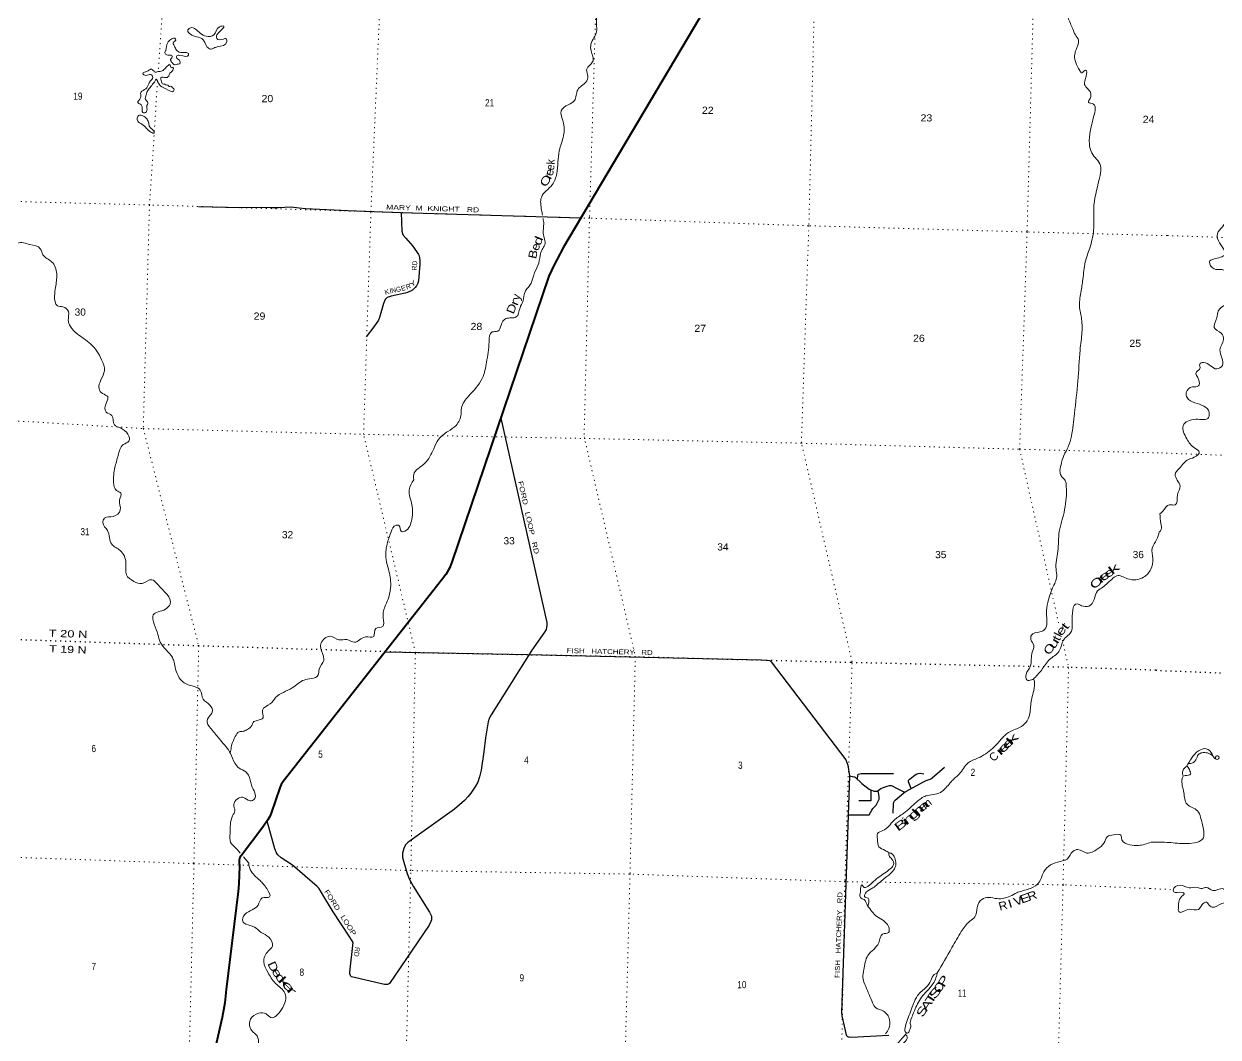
# Model space of a CAD drawing. Header units: feet. Extents: x -751810 to -497223, y -177792 to 12311.
# Drawn here: x -621218 to -592076, y -122322 to -97603 of the extents above; entities that cross this region are included whole.
import ezdxf
from ezdxf.enums import TextEntityAlignment as Align

# ---------------------------------------------------------------- set-up
doc = ezdxf.new("R2010")
doc.units = ezdxf.units.FT
doc.header["$LTSCALE"] = 80
doc.linetypes.add('DOTTED', pattern=[1.5, 0.3, -1.2])
for name, color, linetype, lineweight in [('26', 7, 'Continuous', 40), ('29', 7, 'Continuous', 25), ('39', 7, 'Continuous', 13), ('6', 7, 'DOTTED', 25), ('7', 7, 'DOTTED', 13)]:
    doc.layers.add(name, color=color, linetype=linetype, lineweight=lineweight)
doc.layers.add('30', color=7, linetype='Continuous')
doc.layers.add('41', color=7, linetype='Continuous')

msp = doc.modelspace()

# ---------------------------------------------------------------- linework, layer by layer
at = {"layer": '26'}
msp.add_lwpolyline([(-600800.16, -90838.31), (-608046.41, -103047.24), (-608209.35, -103362.83), (-608275.93, -103482.86), (-608404.18, -103761.73), (-610776.72, -110735.14), (-610835.79, -110885.23), (-610857.81, -110924.87), (-610919.44, -111035), (-611025.74, -111176.06), (-614890.64, -116084.27), (-614936.42, -116155.66), (-614972.02, -116240.06), (-615078.45, -116552.05), (-615186.63, -116857.92), (-615218.16, -116944.13), (-615262.43, -117024.03), (-615388.99, -117200.03), (-615913.23, -117901.26), (-615944.52, -117944.04), (-615962.25, -118008.03), (-615966.53, -118054.16), (-615960.47, -118149.27), (-615975.66, -118582.19), (-615992.18, -118773.05), (-616281.38, -121162.29), (-616317.78, -121483.37), (-616378.14, -121840.14), (-616607.05, -122844.45)], dxfattribs=at)
at = {"layer": '29'}
for points in [[(-616958.9, -102056.16), (-615961.28, -102082.48), (-615409.48, -102076.07), (-615201.23, -102085.88), (-615008.74, -102085.5), (-614698.53, -102066.1), (-614500.77, -102089.38), (-614347.57, -102103.5), (-613314.43, -102156.37), (-612028.62, -102208.18), (-607625.76, -102338.5)], [(-612007.53, -102208.8), (-611996.02, -102662.87), (-611979.93, -102716.35), (-611960.54, -102755.15), (-611894.35, -102831.15), (-611727.28, -103027.47), (-611586.37, -103227.11), (-611571.81, -103265.38), (-611562.12, -103311.94), (-611552.42, -103381.78), (-611552.68, -103462.11), (-611591.91, -103870.63), (-611603.81, -103926.93), (-611617.38, -103963.79), (-611636.77, -103996.77), (-611666.55, -104034.02), (-611735.65, -104095.71), (-611768.61, -104118.99), (-611820.95, -104144.21), (-611859.73, -104159.73), (-611912.99, -104174.49), (-612257.9, -104249.67), (-612327.95, -104270.32), (-612354.12, -104281.96), (-612373.42, -104294.89), (-612399.69, -104330.46), (-612443.17, -104426.13), (-612538.31, -104768.91), (-612566.44, -104828.29), (-612677.14, -104990.68), (-612868.34, -105237.6)], [(-609580.88, -107220.32), (-608457.15, -112206.35), (-608453.22, -112272.9), (-608462.62, -112333.32), (-608476.49, -112375.72), (-608513.73, -112442.89), (-608824.53, -112884.23), (-609815.97, -114460.89), (-609862.74, -114548.55), (-609884.7, -114628.48), (-609953.65, -115024.07), (-609993.01, -115363.99), (-610061.33, -115810.04), (-610097.34, -115976.4), (-610143.88, -116106.38), (-610194.29, -116199.5), (-610310.61, -116368.29), (-610372.65, -116453.65), (-610462.48, -116549.54), (-610708.85, -116760.63), (-611847.87, -117574.49), (-611902.39, -117635.11), (-611948.06, -117719.01), (-611981.87, -117838.82), (-611976.26, -117944.22), (-611877.17, -118308.31), (-611819.84, -118457.05), (-611718.61, -118641.46), (-611316.84, -119274.09), (-611293.59, -119320.99), (-611274.21, -119375.31), (-611268.4, -119416.05), (-611270.34, -119462.61), (-611283.91, -119505.29), (-611325.49, -119590.64), (-612298.71, -121014.45), (-612318.26, -121030.15), (-612345.41, -121039.85), (-612382.24, -121039.85), (-612415.63, -121037.43), (-613224.59, -120851.55), (-613239.2, -120838.08), (-613251.76, -120818.52), (-613262.47, -120776), (-613261.52, -120735.51), (-613179.75, -120017.43), (-613208.6, -119972.24), (-613282.82, -119860.32), (-613672.44, -119263.23), (-613873.94, -118932.77), (-613977.29, -118752.34), (-614023.45, -118688.54), (-614064.17, -118649.74), (-614659.99, -118128.06), (-614941.86, -117950.75), (-615020.01, -117873.73), (-615052.97, -117823.29), (-615092.19, -117728.66), (-615279.11, -117054.14)], [(-612401.58, -112923.3), (-608945.64, -112989.02), (-603237.33, -113121.72)], [(-603237.33, -113121.72), (-603081.66, -113123.91), (-603018.87, -113136.07), (-602985.19, -113165.59), (-601162.1, -115554.45), (-601111.53, -115684.99), (-601074.67, -115950.35), (-601268.44, -121723.96), (-601261.17, -121804.22), (-601164.05, -122233.32), (-601148.71, -122277.59), (-601139.5, -122293.11), (-601123.51, -122306.69), (-601102.66, -122315.42), (-601080.85, -122318.33), (-601024.12, -122321.95), (-600108.65, -122278.74)], [(-601074.66, -115950.43), (-600965, -115971.5), (-600946.1, -115976.35), (-600931.24, -115984.59), (-600772.92, -116134.27), (-600594.24, -116272.4), (-600561.25, -116287.73), (-600469.65, -116320.71), (-600450.26, -116325.56), (-600425.26, -116325.51), (-600394.04, -116318.77), (-600373.68, -116309.07), (-600305.13, -116258.22), (-600266.07, -116239.23), (-600149.1, -116197.98), (-600096.43, -116184.9), (-600070.25, -116181.02), (-600054.44, -116182.45), (-600028.57, -116190.72), (-599957.64, -116235.57), (-599728.36, -116349.04)], [(-600878.25, -116034.68), (-600866.48, -115923.51), (-600860.79, -115916.21), (-600853.04, -115908.45), (-600822.02, -115897.78), (-600787.12, -115891.96), (-600753.29, -115890.33), (-599995.53, -115895.21)], [(-600004.71, -116857.77), (-599998.6, -116633.96), (-599988.81, -116589.4), (-599974.58, -116561.99), (-599954.88, -116541.87), (-599744.51, -116360.54), (-599714.46, -116339.14), (-599251.85, -116087.67), (-599202.12, -116065.59), (-599105.18, -116033.58), (-599085.69, -116023.68), (-599054.77, -116000.6), (-598751.08, -115738.36)], [(-599562.2, -116256.37), (-599628.88, -116090.74), (-599630.61, -116075.29), (-599629.64, -116062.68), (-599622.85, -116048.13), (-599611.31, -116034.73), (-599443.5, -115910.24), (-599417.33, -115897.78), (-599394.07, -115892.93), (-599326.53, -115885.24), (-599296.15, -115889.05), (-599256.73, -115899.28)], [(-601106.46, -116897.69), (-600588.4, -116900.78), (-600525.97, -116782.78), (-600500.18, -116746.55), (-600445.3, -116692.2), (-600422.63, -116665.07), (-600356.81, -116535.24), (-600350.41, -116516.65), (-600347.5, -116493.37), (-600348.43, -116448.71), (-600367.63, -116304.58)], [(-600548.68, -116291.22), (-600551.97, -116560.1), (-600839.47, -116556.43)]]:
    msp.add_lwpolyline(points, dxfattribs=at)
at = {"layer": '39'}
for p, q in [((-615860.51, -117928.04), (-615732.78, -118078.36)), ((-599703.57, -122260.75), (-599684.82, -122223.92))]:
    msp.add_line(p, q, dxfattribs=at)
for points in [[(-594181.81, -88811.71), (-594195.96, -88914.65), (-594148.46, -89329.21), (-594198.84, -89406.56), (-594205.36, -89501.16), (-594140.79, -89573.38), (-594185.08, -89648.87), (-594263.7, -89727.51), (-594356.16, -90102.2), (-594378.05, -90321.41), (-594344.49, -90652.95), (-594185.94, -90751.77), (-594034.91, -90906.85), (-594118.05, -91156.77), (-594136.35, -91622.07), (-594157.66, -91972.36), (-594146.71, -92244.84), (-594170.51, -92459.98), (-594242.78, -92603.31), (-594332.78, -92655.45), (-594426.07, -92679.27), (-594477.31, -92788.86), (-594653.67, -93060.58), (-594850.12, -93329.78), (-595074.44, -93739.4), (-595331.79, -93797.35), (-595454.86, -93880.9), (-595674.61, -94117.24), (-595934.42, -94421.11), (-595918.9, -94520.3), (-595967.22, -94672.31), (-595988.96, -94962.1), (-595916.57, -95425.69), (-596091.14, -95782.14), (-596181.9, -96015.73), (-596126.82, -96218.77), (-596071.47, -96488.36), (-596028.73, -96624.54), (-596066.09, -96895.79), (-595973.02, -97033.26), (-595754.87, -97010.61), (-595715.41, -97118.49), (-595754.78, -97313.06), (-595736.3, -97452.66), (-595622.58, -97723.74), (-595558.01, -97872.58), (-595480.94, -98005.61), (-595549.87, -98251.85), (-595577.26, -98374.15), (-595453.96, -98740.24), (-595401.09, -98798.05), (-595353.68, -98756.92), (-595308.7, -98731.85), (-595294.35, -98875.38), (-595334.04, -99082.04), (-595258.29, -99188.83), (-595188.21, -99281.36), (-595200.03, -99424.21), (-595236.54, -99509.98), (-595113.11, -99565.56), (-595073.01, -99649.25), (-595092.99, -99795.93), (-595194.73, -100216.76), (-595216.99, -100526.7), (-595160.38, -100747.93), (-594948.97, -101057.8), (-594957.51, -101305.58), (-595105.3, -102021.63), (-595113.54, -102640.43), (-595209.56, -103073.49), (-595317.11, -103409.48), (-595376.73, -103837.43), (-595425.44, -104156.78), (-595457.19, -104520.92), (-595413.29, -104766.02), (-595398.63, -105127.31), (-595444.32, -105561.67), (-595496.43, -106316.45), (-595581.77, -107108.7), (-595656.76, -107661.27), (-595736.13, -107921.36), (-595838.33, -108130.46), (-595908.8, -108358.52)], [(-604614.8, -91764.85), (-604678.17, -91868.69), (-605012.61, -91946.84), (-605481.02, -92063.9), (-605710.31, -92356.46), (-605842.44, -92478.09), (-605965.66, -92567.69), (-606122.63, -92714.9), (-606195.16, -92868.3), (-606144.9, -93101.46), (-606265.97, -93414.93), (-606362.09, -93852.02), (-606246.98, -93994.09), (-606128.27, -94152.38), (-606213.68, -94335.7), (-606140.48, -94539.2), (-606022.57, -94727.72), (-606004.04, -95018.54), (-606008.3, -95486.22), (-606160.41, -95754.53), (-606133.78, -96043.55), (-606297.27, -96132.12), (-606673.86, -96128.53), (-606872.32, -96244.44), (-607152.51, -96404.63), (-607282.21, -96740.05), (-607261.57, -97026.9), (-607325.99, -97178.49), (-607254.75, -97303.31), (-607245.59, -97491.06), (-607244.96, -97620.12), (-607241.32, -97787.56), (-607380.39, -98096.54), (-607374.68, -98262.02), (-607328.66, -98503.14), (-607401.77, -98602.09), (-607485.64, -98726.97), (-607455.45, -98880.98), (-607503.5, -99022.91), (-607701.8, -99209.39), (-607785.3, -99473.41), (-607935.02, -99574.43), (-608106.24, -99727.32), (-608058.68, -99986.63), (-608049.59, -100329.63), (-608153.97, -100697.96), (-608214.97, -101254.92), (-608326.93, -101528.29), (-608590.86, -101836.09), (-608584.95, -102146.75), (-608565.08, -102267.42)], [(-616499.3, -98161.78), (-616268.43, -98038.64), (-616284.63, -97965.64), (-616349.32, -97974.07), (-616512.05, -97957.81), (-616514.22, -97887.18), (-616466.17, -97821.87), (-616340.98, -97657.72), (-616442.11, -97673.28), (-616582.35, -97873.34), (-616768.45, -97902.86), (-616917.52, -97826.46), (-617147.85, -97699.59), (-617213.54, -97746.3), (-617056.58, -97905.57), (-616876.73, -97960.58), (-616823.92, -98020.4), (-616751.09, -98161.39), (-616665.96, -98218.01), (-616582.68, -98191.91), (-616499.3, -98161.78)], [(-617752.69, -98254.74), (-617705.22, -98058.36), (-617657.43, -98003.12), (-617606.2, -97970.16), (-617531.24, -97953.93), (-617512.22, -97996.75), (-617543.38, -98032.25), (-617576.43, -98063.67), (-617555.67, -98116.62), (-617510.12, -98222.64), (-617427.37, -98293.31), (-617272.53, -98303.31), (-617204.72, -98329.24), (-617199.59, -98363.65), (-617409.31, -98372.4), (-617486.23, -98386.57), (-617495.14, -98418.6), (-617422.51, -98491.03), (-617412.61, -98573.95), (-617457.16, -98582.89), (-617544.31, -98602.84), (-617595.48, -98557.18), (-617637.54, -98471.42), (-617608.19, -98427.81), (-617597.59, -98407.92), (-617610.83, -98375.32), (-617683.09, -98365.4), (-617764.99, -98339.11), (-617773.35, -98274.38), (-617752.69, -98254.74)], [(-617945.34, -98761.96), (-618014.36, -98782.37), (-618041.96, -98759.49), (-618125.24, -98708.97), (-618182.66, -98747.83), (-618317.49, -98818.98), (-618242.05, -98861.24), (-618126.57, -98835.96), (-618072.22, -98913.97), (-618130.76, -98995.14), (-618200.85, -99132.48), (-618304.06, -99226.62), (-618365.72, -99273.44), (-618369.33, -99410.45), (-618438.68, -99519.58), (-618375.43, -99565.55), (-618334.75, -99627.08), (-618318.23, -99764.61), (-618247.77, -99766.42), (-618214.66, -99656.37), (-618221.75, -99619.89), (-618191.02, -99523.89), (-618249.4, -99445.78), (-618252.04, -99393.29), (-618234.35, -99333.25), (-618195.3, -99227.39), (-618118.32, -99134.59), (-618078.48, -99075.12), (-618020.26, -99006.03), (-617998.69, -98952.15), (-617945.99, -99016), (-617886.13, -99114.31), (-617693.47, -99218.04), (-617565.27, -99245.51), (-617557.64, -99185.22), (-617595.25, -99160.06), (-617628.51, -99122.92), (-617677.04, -99129.74), (-617698.33, -99096.94), (-617726.51, -99096.21), (-617776.36, -99076.79), (-617842.42, -99060.99), (-617859.48, -99020.23), (-617875.79, -98951.26), (-617874.78, -98912.97), (-617788.11, -98911.15), (-617684.49, -98877.51), (-617658.53, -98809.62), (-617600.79, -98758.67), (-617580.28, -98668.46), (-617628.33, -98657.15), (-617647.34, -98614.32), (-617675.1, -98597.48)], [(-617945.34, -98761.96), (-617841.6, -98750.97), (-617763.89, -98679.9), (-617675.1, -98597.48)], [(-618213.72, -99926.58), (-618312.3, -99845.42), (-618418.94, -99840.68), (-618440.56, -99973.2), (-618337.85, -100050.43), (-618225.7, -100152.1), (-618119.28, -100241.52), (-618037.33, -100265.79), (-618040.61, -100237.48), (-618087.33, -100175.8), (-618148.25, -100117.78), (-618169.97, -100024.48), (-618213.72, -99926.58)], [(-590773.54, -100097.01), (-590671.43, -100393.09), (-590680.4, -100598.55), (-590799.68, -100785.28), (-590881.44, -101003.15), (-590989.97, -101329.27), (-591087.19, -101435.86), (-591230.94, -101718.81), (-591561.42, -101894.51), (-591673.67, -102123.75), (-591727.94, -102203.13), (-591849.45, -102315.2), (-591932.65, -102508.83), (-592075.7, -102678.87), (-592066.74, -102892.83), (-591920.08, -103243.11), (-592014.03, -103297.36), (-592286.65, -103411.91), (-592175.94, -103581.89), (-591982.9, -103594.51), (-591820.56, -103711.25), (-591823.24, -103906.78), (-591879.95, -104171.62), (-591810.18, -104368.86), (-591890.61, -104447.62), (-592073.72, -104608.65), (-592105.92, -104775.25), (-592173.93, -105007.55), (-591996.22, -105154.91), (-591943.35, -105301.34), (-592032.02, -105555.34), (-591972.69, -105935.83), (-592105.6, -106019.4), (-592436.19, -105864.4), (-592523.76, -105904.68), (-592518.18, -106007.65), (-592606.81, -106092.27), (-592545.13, -106291.34), (-592556.67, -106436.25), (-592704.29, -106461), (-592852.45, -106592.6), (-592831.35, -106720.14), (-592643.04, -106845.56), (-592296.12, -107075.55), (-592307.27, -107204.34), (-592622.53, -107249.33), (-592926.36, -107405.5), (-592839.45, -107728.16), (-592641.44, -107952.62), (-592535.07, -108051.92), (-592607.94, -108151.02), (-592797.07, -108227.22), (-593025.91, -108447.67), (-593124.1, -108594.57), (-593004.11, -108881.71), (-593065.51, -109089.97), (-593123.89, -109340.65), (-593262.68, -109333.35), (-593423.55, -109490.87), (-593496.48, -109552.93)], [(-622341.93, -101482.46), (-622198.55, -101927.7), (-622123.98, -102308.67), (-622099.46, -102371.8), (-621924.33, -102529.52), (-621712.6, -102674.06), (-621572.48, -102631.27), (-621510.66, -102731.65), (-621591.35, -102888.87), (-621527.52, -102989.31), (-621379.51, -102952.76), (-621072.15, -102984.82), (-620817.03, -103088.13), (-620752.46, -103236.97), (-620541.36, -103405.69), (-620418.21, -103701.2), (-620447.16, -104035.17), (-620468.73, -104242.3), (-620398.5, -104482.02), (-620266.17, -104505.56), (-620132.2, -104619.89), (-620133.8, -104833.58), (-620083.38, -104984.07), (-619919, -105167.73), (-619756.8, -105280.76), (-619590.94, -105407.99), (-619321.16, -105795.97), (-619253.69, -106063.85), (-619382.12, -106504.16), (-619298.59, -106621.22), (-619171.66, -106697.06), (-619203.67, -106841.41), (-619209.83, -107075.15), (-619073, -107157.28), (-619010.6, -107388.74), (-618861.38, -107459.09), (-618656.33, -107780.89), (-618791.58, -107868.17), (-618917.36, -108131.11), (-618997.63, -108425.45), (-619029.33, -108787.58), (-618958.09, -108989.02), (-618853.09, -109056.22), (-618883.4, -109212.72), (-618865.83, -109463.19), (-619041.24, -109622.03), (-619247.74, -109661.11), (-619290.92, -109770.9), (-619181.17, -109963.24), (-619075.13, -110296.63), (-618865.73, -110453.2), (-618728.7, -110757.14), (-618716.05, -111041.76), (-618539.02, -111203.56), (-618332.84, -111253.19), (-618094.77, -111162.5), (-617952.91, -111283.07), (-617651.13, -111756.55), (-617765.3, -111884.7), (-618063.08, -112024.27), (-618038.78, -112248.7), (-617948.63, -112497), (-617889.2, -112688.05), (-617594.95, -113064.56), (-617553.53, -113174.5), (-617515.66, -113342.82), (-617259.33, -113706.27), (-616914.84, -113858.23), (-616842.07, -114077.86), (-616676.79, -114227.26), (-616620.7, -114392.01), (-616691.8, -114491.01), (-616746.16, -114642.86), (-616616.49, -114843.77), (-616423.25, -115078.57), (-616175.98, -115403.47), (-616071.37, -115638.02), (-615963.89, -115763.77), (-615802.95, -115848.54), (-615738.75, -115934.86), (-615662.59, -116178.77), (-615594.9, -116515.21), (-615696.78, -116558.98), (-615871.7, -116469.82), (-616095.95, -116647.57), (-616069.73, -116799.46), (-616125.42, -116925.07), (-616187.05, -117352.97), (-616172.65, -117571.1), (-616019.99, -117740.34), (-615938.55, -117836.21)], [(-608548.71, -102354.24), (-608531.41, -102484.85), (-608547.47, -102712.28), (-608506.59, -102995.61), (-608572.02, -103108.87), (-608618.06, -103250.85), (-608674.92, -103497.4), (-608777.76, -103730.68), (-608839.38, -103928.72), (-608975.27, -104116.79), (-609046.53, -104375.07), (-609111.01, -104528.68), (-609203.57, -104754.16), (-609458.44, -104794.02), (-609571.39, -104952.43), (-609651.81, -105099.58), (-609793.36, -105120.16), (-609866.06, -105356.23), (-609927.54, -105854.7), (-610034.83, -106257.24), (-610364.25, -106680.3), (-610541.37, -106980.24), (-610547.15, -107123.25), (-610673.24, -107398.28), (-610870.53, -107546.47), (-611099.29, -107742.25), (-611213.99, -107967.16), (-611438.94, -108324.35), (-611564.5, -108425.98), (-611692.86, -108557.8), (-611705.32, -108724.83)], [(-595908.8, -108358.52), (-595933.86, -108545.39), (-595894.14, -108643.19), (-595808.11, -108742.17), (-595779.83, -108892.11), (-595783.13, -109170.27), (-595888.53, -109730.13), (-595951.69, -109986.6), (-595986.52, -110467.61), (-596030.36, -110908.06), (-596012.67, -111077.88), (-596114.88, -111363.6), (-596233.14, -111723.52), (-596263.87, -111972.75), (-596252.18, -112217.03), (-596300.5, -112369.03), (-596425.16, -112436.41), (-596632.77, -112517.81), (-596643.53, -112620.36), (-596572.87, -112767.34), (-596615.47, -112931.59), (-596656.6, -113269.28), (-596762.77, -113476.26), (-596742.06, -113607.85), (-596690.1, -113623.3), (-596586.69, -113597.71), (-596560.42, -113747.59), (-596639.37, -114144.8), (-596682.14, -114468.33), (-596765.32, -114643.64), (-596921.71, -114768.69), (-597188.76, -114888.89), (-597376.68, -115063.53), (-597581.81, -115280.08), (-597934.42, -115513.02), (-598179.28, -115631.77), (-598398.13, -115910.48), (-598507.48, -116008.5), (-598719.07, -116241.01), (-598853, -116354.53), (-599205.71, -116438.27), (-599429.06, -116581.76), (-599744.54, -116858), (-599993.11, -117041.17), (-600255.35, -117284.49), (-600386.2, -117357.76), (-600387.69, -117490.8), (-600356.45, -117681.13), (-600199.6, -117767.81), (-600104.56, -117830.73)], [(-611705.32, -108724.83), (-611814.57, -108972.06), (-611747.73, -109340.74), (-611743.67, -109645.31), (-611786.43, -109815.6), (-611884.87, -109958.26), (-612012.38, -109981.21), (-612057.19, -109846.99), (-612135.38, -109832.89), (-612256.54, -109997.14), (-612354.88, -110289.01), (-612377.1, -110673.56), (-612320.8, -110906.87), (-612266.52, -111293.38), (-612312.57, -111588.6), (-612392.36, -111788.19), (-612450.7, -112091.16), (-612462.42, -112306.61), (-612630.89, -112354.72), (-612682.23, -112544.96), (-612884.06, -112559.96), (-613149.37, -112690.29), (-613336.95, -112622.99), (-613532.54, -112630.08), (-613741.78, -112544.08), (-613968.1, -112723.79), (-613932.04, -112960.62), (-613900.26, -113130.81), (-614014.7, -113345.64), (-614036.59, -113488.24), (-614200.02, -113574.8), (-614380.24, -113610.51), (-614669.28, -113800.72), (-615076.46, -114040.33), (-615205.31, -114190.28), (-615396.77, -114346.69), (-615392.27, -114405.28), (-615381.57, -114534.59), (-615516.13, -114595.67), (-615624.2, -114645.34), (-615656.36, -114719.12), (-615767.83, -114821.11), (-615865.57, -114860.96), (-615968.66, -114874.45), (-616060.37, -114991.07), (-616139.84, -115178.57), (-616171.9, -115324.94), (-616188.27, -115386.44)], [(-593511.74, -109998.45), (-593462.43, -109935.58), (-593471.17, -109796.24), (-593496.39, -109552.85)], [(-596590.24, -113594.41), (-596381.02, -113361.01), (-596187.07, -113109.9), (-595962.45, -112918.05), (-595878.31, -112706.47), (-595806.57, -112583.29), (-595682.71, -112469.51), (-595637.67, -112212.58), (-595514.85, -111756), (-595409.17, -111797.01), (-595230.22, -111809.65), (-595098.94, -111643.64), (-595018.93, -111435.99), (-594887.6, -111344.58), (-594776.19, -111244.59), (-594673.15, -111156.49), (-594547.91, -111066.95), (-594287.91, -111138.12), (-593894.2, -111103.82), (-593719.8, -110906.65), (-593670.78, -110651.83), (-593682.05, -110391.44), (-593578.05, -110190.45), (-593511.74, -109998.45)], [(-592844.28, -115716.75), (-592716.26, -115510.47), (-592552.99, -115336.87), (-592366.55, -115288.84), (-592218.64, -115419.37), (-592204.81, -115458.98)], [(-592205.47, -115457.99), (-592302.79, -115401.25), (-592437.26, -115381.95), (-592538.73, -115413.84), (-592603.84, -115525.22), (-592695.02, -115631.96), (-592802.04, -115650.11)], [(-592205.47, -115457.99), (-592172.42, -115507.16), (-592100.87, -115547.16), (-592053.61, -115507.95), (-592084.65, -115458.82), (-592127.17, -115467.9), (-592140.6, -115524.05), (-592122.68, -115545.72)], [(-593707.56, -117567.72), (-593279.4, -117574.12), (-592838.98, -117600.64), (-592434.75, -117456.92), (-592433.89, -117253.28), (-592503.45, -116963.29), (-592580.14, -116802.18), (-592834.1, -116642.94), (-592913.77, -116354.73), (-592954.14, -116023.09), (-592932.32, -115953.02)], [(-592932.32, -115953.02), (-592937.47, -115831.92), (-592883.1, -115748.51), (-592838.04, -115717.31), (-592777.53, -115797.38), (-592747.99, -115908.98), (-592873.66, -115942.31), (-592932.35, -115952.3)], [(-593707.56, -117567.72), (-594020.27, -117647.57), (-594227.24, -117628.16), (-594423.45, -117506.2), (-594446.76, -117396.72), (-594627.83, -117388.06), (-594780.13, -117434.57), (-594862.83, -117591.75), (-595023.78, -117736.84), (-595280.08, -117831.1), (-595497.43, -117746.91), (-595617.47, -117792.23), (-595763.43, -117980.05), (-595994.93, -118050.75), (-596355.02, -118337.94), (-596409.33, -118487.77), (-596591.25, -118664.59), (-596867.68, -118758.34), (-596989.69, -118801.59), (-597153.01, -118884.12), (-597466.84, -118944.65), (-597679.64, -118917.03), (-597840, -118963.33), (-597952, -119162.1), (-598012.4, -119390.42), (-598136.05, -119496.14), (-598342.08, -119746.94), (-598572.02, -120140.29), (-598930.74, -120758.19)], [(-600107.29, -117828.92), (-600106.26, -117895.21), (-600034.01, -117981.75), (-599997.3, -118117.78), (-600047.53, -118189.08), (-600179.23, -118294.59), (-600481.41, -118524.79), (-600680.66, -118670.92), (-600710.96, -118674.18), (-600750, -118626.8), (-600773.73, -118610.07), (-600795.3, -118663.96), (-600806.69, -118790.69), (-600805.9, -118913.71), (-600762.47, -118947.08), (-600710.66, -118968.57), (-600677.55, -119011.76), (-600651.07, -119076.96), (-600625.69, -119107.85), (-600600.79, -119003.64), (-600617.16, -118936.68), (-600669.02, -118917.21), (-600702.5, -118888.12), (-600663.66, -118790.32), (-600499.59, -118679.58), (-600291.65, -118509.48), (-600159.95, -118403.97), (-599992.54, -118242.91), (-599943.27, -118131.26), (-599957.51, -117983.7), (-600018.8, -117863.17), (-600056.36, -117836), (-600104.56, -117830.73)], [(-615732.78, -118078.36), (-615692.68, -118238.67), (-615455.9, -118502.81), (-615291.9, -118700.57), (-615222.67, -118901.96), (-615404.64, -118927.55), (-615501.92, -119102.5), (-615824.12, -119328.15), (-615879.01, -119500.15), (-615802.2, -119566.64), (-615594.55, -119636.47), (-615424.77, -119767.84), (-615244.55, -119885.36), (-615153.61, -120103.43), (-615259.62, -120227.75), (-615363.2, -120489.23), (-615267.06, -120739.7), (-615076.79, -121010.72), (-614847.37, -121248.46), (-614934.53, -121651.51), (-615191.42, -121844.56), (-615309.87, -121752.81), (-615488.76, -121738.15), (-615692.14, -121888.21), (-615695.54, -122093.79), (-615615.93, -122206.72), (-615527.46, -122289.63), (-615482.71, -122502.49), (-615337.73, -122734.04), (-615184.48, -122881.12), (-615171.99, -123018.55), (-615328.17, -123212.15), (-615350.91, -123386.99), (-615247.4, -123510.62), (-615081.06, -123619.72), (-614810.7, -124062.15), (-614912.05, -124162.39), (-615051.7, -124263.67), (-615092.66, -124442.08), (-615338.44, -124978.18), (-615275.2, -125177.4), (-615304.61, -125376.26), (-615562.76, -125541.04), (-616205.46, -125544.77), (-616516.53, -125577.15), (-616535.3, -125830.72), (-616420.24, -125898.19), (-616304.97, -126034.21), (-616123.37, -126022.72), (-616019.76, -126142.32), (-616091.07, -126326), (-616192.22, -126724.66), (-616169.84, -127098.25), (-616232.05, -127395.07), (-616393.58, -127562.33), (-616651.9, -127809.78), (-616736.3, -128184.67), (-616800.78, -128338.28), (-616971, -128452.89), (-617114.68, -128630.68), (-617071.3, -128819.31), (-617084.6, -128941.96), (-617137.02, -129126.76)], [(-593048.08, -119229.12), (-593032.32, -119025.73), (-592958.43, -118884.3), (-592902.68, -118827.14), (-592956.21, -118791.6), (-593155.28, -118778.84), (-593170.32, -118734.12), (-593000.4, -118619.16), (-592786.29, -118676.64), (-592590.75, -118669.15), (-592462.51, -118696.37), (-592369.29, -118672.36), (-592201.96, -118748.89), (-591967.12, -118697.97), (-591855.49, -118829.65), (-591824.43, -119046.15), (-591923.16, -119047.85), (-592165.25, -119149.01), (-592267.42, -119126.44), (-592361.81, -119031.46), (-592463.9, -119089.54), (-592557.38, -119208.32), (-592780.81, -119203.06), (-592929.15, -119258.04), (-593010.14, -119276.29), (-593048.08, -119229.12)], [(-600628.41, -119110.69), (-600401.25, -119381.76), (-600119.55, -119622.85), (-600119.45, -119772.06), (-600263.44, -119808.71), (-600315.89, -119888.02), (-600357.8, -120026.07), (-600619.62, -120329.89), (-600723.36, -120674.04), (-600742.81, -120877.19), (-600675.81, -121086.59), (-600507.05, -121486.1), (-600431.73, -121609), (-600242.45, -121688.45), (-600093.02, -121903.98), (-600108.66, -122115.29), (-600194.07, -122238.88)], [(-598931.09, -120759.71), (-599002.21, -120794.67), (-599084.7, -120943.79), (-599197.7, -121104.22), (-599309.06, -121202.19), (-599408.61, -121310.54), (-599584.24, -121707.29), (-599713.47, -122101.2), (-599700.18, -122208.41), (-599660.4, -122227.57), (-599604.03, -122152.39), (-599574.94, -122042.24), (-599587.75, -121993.52), (-599564.49, -121875.15), (-599450.31, -121593.77), (-599252.49, -121272.19), (-599099.17, -121110.77), (-598948.97, -120838.38), (-598930.74, -120758.19)], [(-599703.57, -122260.75), (-599788.55, -122351.32), (-600098.53, -122724.48), (-600265.94, -122962.16), (-600277.17, -123006.23), (-600207.89, -123128.98), (-600157.94, -123297.61), (-600181.15, -123413.96), (-600304.96, -123525.73), (-600586.59, -123740.32), (-600941.95, -123924.8), (-601031.11, -123944.7), (-601067.19, -124014.35), (-601088.92, -124150.9), (-601086.29, -124586.49), (-601050.38, -124752.75), (-601004.51, -124770.05), (-600983.9, -124675.81), (-601001.85, -124516.06), (-601032.23, -124140.25), (-601002.09, -124066.42), (-600817.94, -123958.21), (-600465.75, -123741.39), (-600334.21, -123641.92), (-600153.87, -123525.56), (-600082.67, -123345.91), (-600182.4, -123002.6), (-600166.77, -122944.53), (-600068.71, -122815.98), (-599850.33, -122555.41), (-599674.23, -122293.76), (-599703.57, -122260.75)]]:
    msp.add_spline(points, degree=3, dxfattribs=at)
at = {"layer": '6'}
for points in [[(-593598.13, -113373.42), (-595725.1, -113302.99), (-601039.15, -113186.4), (-606292.66, -113050.42), (-611664.98, -112945.22), (-616951.35, -112779.1), (-621966.44, -112607.88), (-624835.02, -112628.72)], [(-593598.13, -113373.42), (-591737.07, -113447.16), (-587153.67, -113486.64), (-583681.08, -113504.99)]]:
    msp.add_lwpolyline(points, dxfattribs=at)
at = {"layer": '7'}
msp.add_line((-593737.31, -118697.74), (-593162.47, -118725.06), dxfattribs=at)
for points in [[(-617501.55, -83278.38), (-617622.21, -86051), (-617705.89, -91317.17), (-617799.17, -96636.63), (-617938.93, -98761.96)], [(-612010.95, -129265.53), (-612001.42, -128866.63), (-611904.75, -123496.57), (-611776.04, -118260.45), (-611664.98, -112945.22), (-612929.19, -107616.56), (-612750.2, -102186.54), (-612517.33, -96834.71), (-612428.8, -91467.16), (-612295.3, -86131.52), (-612177.34, -83425.51)], [(-606886, -83567.73), (-606986.07, -86348.9), (-607151.11, -91644.24), (-607255.15, -97002.11), (-607414.61, -102321.91), (-607546.95, -107674.77), (-606297.57, -113027.17), (-606426.39, -118331.78), (-606566.96, -123625.97), (-606673.19, -128915.15), (-606681.05, -129426.63)], [(-601381.26, -129548.83), (-601356.18, -129130.55), (-601283.42, -123818.2), (-601184.3, -118498.58), (-601008.25, -113163.16), (-602245.9, -107821.19), (-602062.13, -102496.08), (-601930.98, -97181.46), (-601778.3, -91821.16), (-601642.69, -86492.57), (-601500.26, -83711.21)], [(-596176.63, -83851.79), (-596303.4, -86638.13), (-596449.55, -92046.98), (-596590.68, -97359.29), (-596738.09, -102679.46), (-596919.1, -107980.48), (-595956.33, -112274.08)], [(-617955, -99006.32), (-618153.23, -102020.91), (-618304.84, -107475.94), (-616951.35, -112779.1), (-617068.24, -118088.11), (-617197.95, -123356.44), (-617314.91, -128731.92), (-617349.57, -129121.13)], [(-593320.91, -102768.88), (-596738.09, -102679.46), (-602077.2, -102527.86), (-607413.29, -102344.11), (-612772.24, -102183.86), (-618153.23, -102020.91), (-621738.04, -101928.19), (-624541.33, -101955.82)], [(-584517.26, -102927.33), (-586841.55, -102943.18), (-591371.09, -102834.41), (-593320.91, -102768.88)], [(-624684.95, -107175.41), (-621836.15, -107263.75), (-618304.84, -107475.94), (-612929.19, -107616.56), (-607546.26, -107717.1), (-602248.28, -107833.21), (-596919.1, -107980.48), (-593459.52, -108071.26)], [(-593459.52, -108071.26), (-591563.17, -108142.6), (-586984.75, -108224.27), (-581646.63, -108232.51), (-581642.05, -108232.53)], [(-595875.39, -112635.05), (-595725.16, -113305), (-595859.95, -118607.42), (-596006.93, -123913.5), (-596060.4, -129252.64), (-596110.23, -129688.21)], [(-600504.77, -118540.75), (-601173.24, -118531.15), (-606442.91, -118345.39), (-611776.04, -118260.45), (-617068.24, -118088.11), (-622099.93, -117914.47), (-624981.51, -117952.44)], [(-593737.31, -118697.74), (-595859.95, -118607.42), (-600331.57, -118543.23)]]:
    msp.add_lwpolyline(points, dxfattribs=at)

# ---------------------------------------------------------------- texts
at = {"layer": '30'}
for s, rotation, width, p in [('MARY  M  KNIGHT   RD', 358.305, 1.3, (-611244.92, -102166.97)), ('RD', 86.015, 0.85, (-611623.95, -103504.78)), ('N', 12.296, 0.85, (-612182.43, -104161.38)), ('G', 12.296, 0.8, (-612064.75, -104134.93)), ('R', 21.812, 1.05, (-611815.12, -104065.57)), ('Y', 35.234, 1.5, (-611693.59, -103987.08)), ('FORD   LOOP   RD', 282.701, 1.3, (-608959.24, -109660.13)), ('FISH   HATCHERY   RD', 358.66, 1.2, (-606922.94, -112977.32)), ('FORD   LOOP', 302.626, 1.25, (-613546.96, -119317.23)), ('FISH   HATCHERY   RD', 88.078, 1.2, (-601275.96, -119832.51)), ('RD', 263.504, 0.85, (-613150.36, -120236.78))]:
    msp.add_text(s, height=120, rotation=rotation, dxfattribs=dict(at, width=width)).set_placement(p, align=Align.CENTER)
for s, rotation, p in [('E', 14.296, (-611944.09, -104108.1)), ('K', 16.425, (-612343.11, -104198.96)), ('I', 12.296, (-612258.05, -104175.85))]:
    msp.add_text(s, height=120, rotation=rotation, dxfattribs=at).set_placement(p, align=Align.CENTER)
at = {"layer": '41'}
for s, rotation, width, p in [('k', 85.94, 0.95, (-608266.53, -100975.67)), ('e', 80.589, 0.95, (-608275.86, -101115.51)), ('C', 56.525, 1.4, (-608410.36, -101491.52)), ('r', 63.42, 1.55, (-608337.63, -101359.96)), ('e', 74.391, 1.1, (-608298.48, -101249.94)), ('d', 68.508, 1.45, (-608579.1, -102929.18)), ('B', 77.588, 1.2, (-608698.55, -103244.39)), ('e', 71.021, 1.15, (-608640.55, -103075.14)), ('r', 67.252, 1.4, (-609154.66, -104437.05)), ('y', 75.524, 1.1, (-609112.64, -104290.7)), ('D', 67.746, 1.25, (-609226.19, -104586.78)), ('e', 37.326, 1.75, (-594788.64, -111143.21)), ('e', 32.989, 1.6, (-594684.31, -111074.39)), ('k', 37.242, 1.95, (-594560.06, -110973)), ('C', 39.103, 1.55, (-594996.78, -111318.51)), ('r', 41.779, 2.1, (-594874.97, -111209.18)), ('l', 62.991, 1.15, (-595894.9, -112549.98)), ('e', 58.187, 1.55, (-595826.18, -112457.92)), ('t', 53.65, 1.65, (-595728.34, -112350.03)), ('O', 54.798, 1.35, (-596115.85, -112905.69)), ('u', 57.704, 1.7, (-596008.12, -112768.72)), ('t', 63.35, 1.3, (-595931.83, -112632.4)), ('e', 47.274, 1.95, (-597138.3, -115217.58)), ('k', 44.372, 2.25, (-597032.23, -115122.49)), ('r', 43.835, 2.2, (-597322.14, -115404.38)), ('e', 45.83, 2, (-597232.61, -115313.36)), ('g', 40.986, 2, (-599439.46, -116953.58)), ('h', 41.425, 1.95, (-599332.31, -116860.02)), ('a', 41.425, 2, (-599215, -116763.21)), ('B', 36.289, 1.75, (-599765.69, -117221.55)), ('i', 37.289, 1.55, (-599650.84, -117135.64)), ('n', 38.483, 1.9, (-599571.12, -117067.1)), ('V', 21.27, 1.2, (-596917.92, -119088.22)), ('E', 19.387, 1.35, (-596758.87, -119028.09)), ('R', 18.853, 1.2, (-596582.45, -118964.85)), ('R', 14.541, 1.1, (-597300.14, -119211.74)), ('I', 17.237, 1.35, (-597123.06, -119161.76)), ('D', 294.465, 1.3, (-615227.19, -120643.15)), ('e', 301.958, 1.55, (-615124.59, -120806.84)), ('c', 305.232, 1.85, (-615037.92, -120931.32)), ('k', 311.799, 2.15, (-614937.4, -121049.94)), ('P', 59.985, 1.6, (-598693.11, -121002.87)), ('e', 315.101, 2.05, (-614836.85, -121149.28)), ('r', 313.231, 2.2, (-614755.88, -121252.9)), ('T', 57.424, 1.75, (-599000.14, -121428.51)), ('S', 51.348, 1.8, (-598900.28, -121299.64)), ('O', 59.157, 1.25, (-598801.02, -121158.42)), ('A', 55.93, 1.55, (-599111.44, -121595.93)), ('S', 62.055, 1.5, (-599218.54, -121740.22))]:
    msp.add_text(s, height=200, rotation=rotation, dxfattribs=dict(at, width=width)).set_placement(p, align=Align.CENTER)
for s, rotation, p in [('C', 42.894, (-597484.21, -115551.13)), ('m', 37.921, (-599129.39, -116704.17))]:
    msp.add_text(s, height=200, rotation=rotation, dxfattribs=at).set_placement(p, align=Align.CENTER)
at = {"layer": '6'}
for s, width, p in [('T 20 N', 1.35, (-620617.42, -112553.88)), ('T 19 N', 1.3, (-620604.24, -112934.43))]:
    msp.add_text(s, height=175, rotation=358.045, dxfattribs=dict(at, width=width)).set_placement(p)
at = {"layer": '7'}
for s, width, p in [('19', 0.85, (-620010.25, -99454)), ('20', 1.1, (-615419.29, -99513.36)), ('21', 0.85, (-609963.75, -99613.96)), ('22', 1.1, (-604673.23, -99798.01)), ('23', 1.1, (-599337.2, -99983.76)), ('24', 1.1, (-593916.1, -100021)), ('30', 1.05, (-619979.78, -104721.38)), ('29', 1.1, (-615611.09, -104819.48)), ('28', 1.1, (-610317.87, -105072.34)), ('27', 1.1, (-604857.22, -105118.38)), ('26', 1.1, (-599520.54, -105360.08)), ('25', 1.1, (-594242.93, -105484.48)), ('31', 0.85, (-619836.98, -110079.09)), ('32', 1.05, (-614920.77, -110153.09)), ('33', 1.05, (-609513.16, -110300.72)), ('34', 1.05, (-604296.69, -110450.62)), ('35', 1.05, (-598980.49, -110638.04)), ('36', 1.05, (-594160.7, -110637.42)), ('6', 0.85, (-619568.64, -115368.81)), ('5', 0.85, (-614035.32, -115507.35)), ('4', 0.85, (-609010.82, -115650.92)), ('3', 0.85, (-603790.63, -115776.48)), ('2', 0.85, (-598115.89, -115949.06)), ('7', 0.85, (-619568.89, -120688.57)), ('8', 0.85, (-614490.54, -120825.46)), ('9', 0.85, (-609122.8, -120961.81)), ('10', 0.85, (-603808.31, -121128.78)), ('11', 0.65, (-598424.75, -121335.47))]:
    msp.add_text(s, height=175, dxfattribs=dict(at, width=width)).set_placement(p)

doc.saveas('drawing.dxf')
